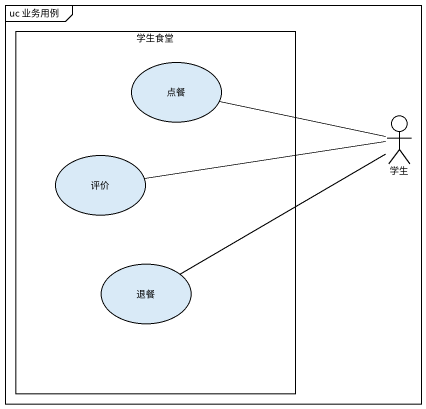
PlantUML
@startuml
mainframe uc 业务用例
rectangle 学生食堂 {
  usecase 点餐
  usecase 评价
  usecase 退餐
}
actor 学生
学生 -left- 点餐
学生 -left- 评价
学生 -left- 退餐
@enduml
